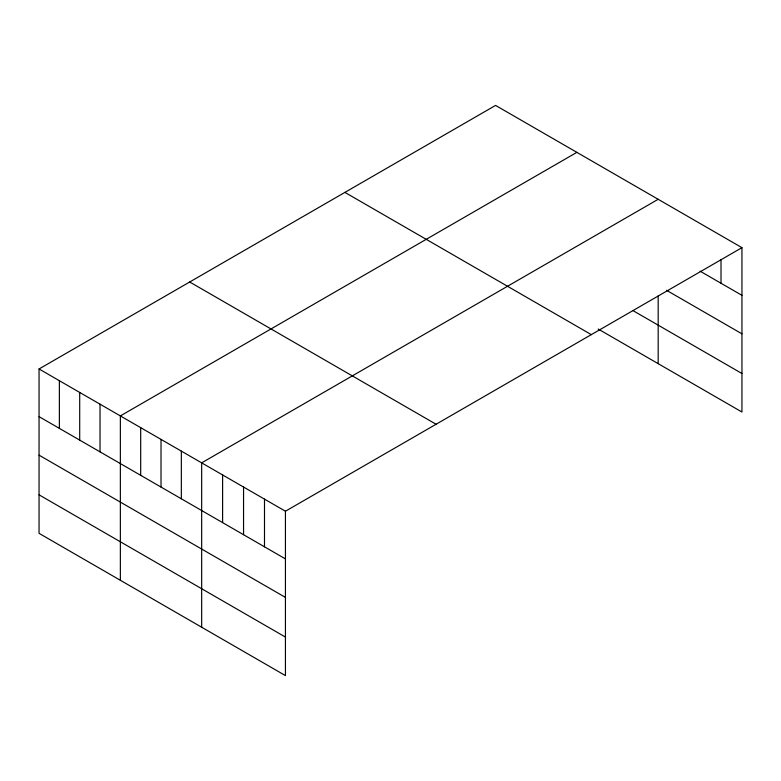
<?xml version="1.0" encoding="UTF-8"?>
<svg xmlns="http://www.w3.org/2000/svg" width="781" height="781" viewBox="0 0 781 781"><rect width="100%" height="100%" fill="white"/><g stroke="black" fill="none" stroke-linecap="round" stroke-linejoin="round"><path stroke-width="1.17" d="M741.95 247.665L285.436 511.223L285.436 675.594L39.05 533.335L39.05 368.974L495.564 105.406L741.95 247.665L741.95 412.026L598.217 329.035M576.866 152.354L120.362 415.922L120.362 580.283M658.178 199.292L201.664 462.86L201.664 627.221M700.069 271.153L741.95 295.335M666.554 290.307L741.95 333.838M632.766 310.477L741.95 373.513M344.909 192.39L591.305 334.639M189.695 282L436.091 424.249M39.05 368.974L285.436 511.223M39.05 416.644L285.436 558.893M39.05 455.157L285.436 597.406M39.05 494.832L285.436 637.081M721.009 259.409L721.009 283.239M658.178 295.979L658.178 363.663M264.495 499.137L264.495 546.807M243.555 487.041L243.555 534.712M222.605 474.955L222.605 522.626M181.338 451.125L181.338 498.795M161.013 439.391L161.013 487.061M140.687 427.656L140.687 475.326M100.027 404.187L100.027 451.857M79.701 392.443L79.701 440.123M59.376 380.708L59.376 428.378"/></g></svg>
